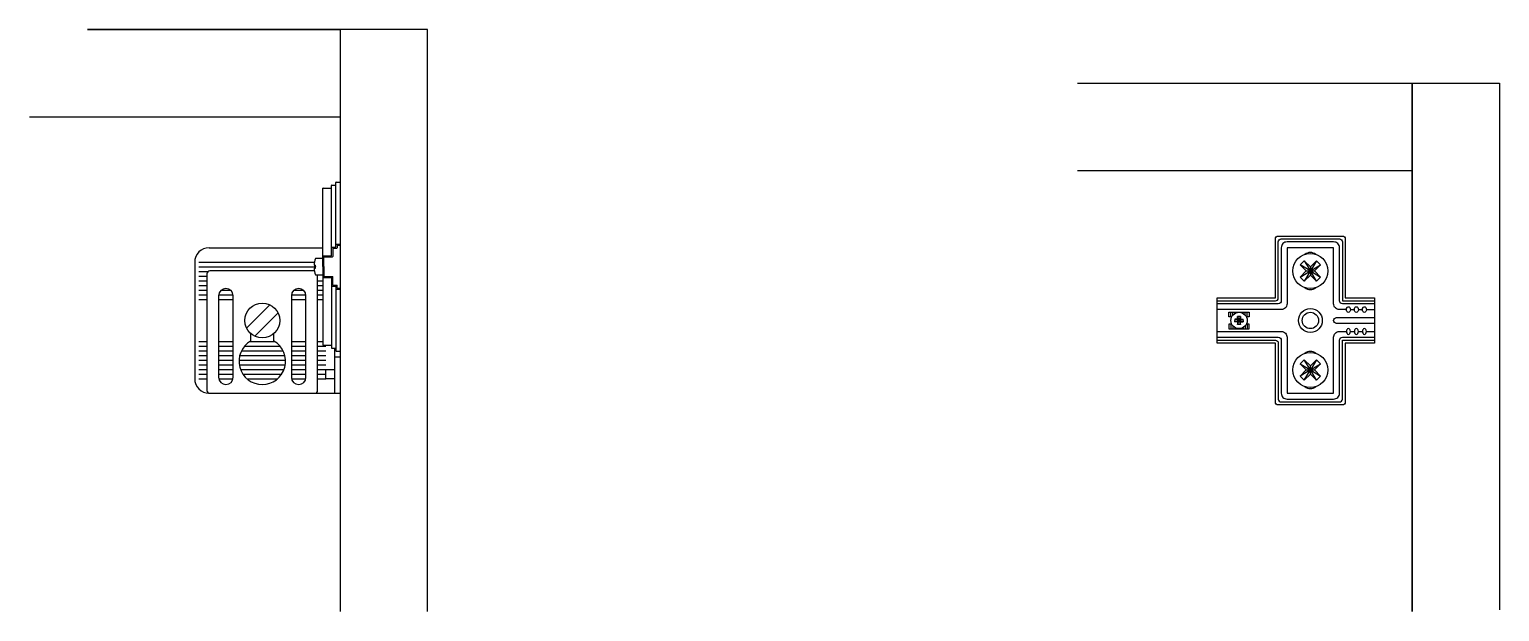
# Model space of a CAD drawing. Header units: millimetres. Extents: x 3026.9 to 3052.1, y 2169.9 to 2179.9.
import ezdxf

# ---------------------------------------------------------------- set-up
doc = ezdxf.new("R2010")
doc.units = ezdxf.units.MM
for name, color, linetype in [('CASSETTI E ANTE', 150, 'Continuous'), ('GIUNZIONI', 3, 'Continuous'), ('STRUTTURA', 7, 'Continuous')]:
    doc.layers.add(name, color=color, linetype=linetype)

msp = doc.modelspace()

# ---------------------------------------------------------------- linework, layer by layer
for p, q in [((3033.719, 2179.901), (3027.88, 2179.901)), ((3032.219, 2179.901), (3032.219, 2169.901)), ((3033.719, 2169.901), (3033.719, 2179.901)), ((3026.88, 2178.401), (3032.219, 2178.401))]:
    msp.add_line(p, q)
at = {"layer": 'CASSETTI E ANTE'}
for p, q in [((3027.88, 2179.901), (3032.219, 2179.901)), ((3032.219, 2179.901), (3032.219, 2169.901)), ((3050.63, 2178.976), (3052.13, 2178.976)), ((3050.63, 2169.901), (3050.63, 2178.976)), ((3052.13, 2178.976), (3052.13, 2169.933))]:
    msp.add_line(p, q, dxfattribs=at)
at = {"layer": 'GIUNZIONI'}
for p, q in [((3031.919, 2175.826), (3031.919, 2177.171)), ((3031.924, 2177.176), (3032.069, 2177.176)), ((3032.069, 2176.018), (3032.069, 2177.221)), ((3032.074, 2177.226), (3032.144, 2177.226)), ((3032.144, 2176.168), (3032.144, 2177.271)), ((3032.149, 2177.276), (3032.219, 2177.276)), ((3029.969, 2176.151), (3031.919, 2176.151)), ((3032.074, 2176.163), (3032.139, 2176.163)), ((3032.089, 2176.138), (3032.089, 2175.998)), ((3032.093, 2176.143), (3032.159, 2176.143)), ((3032.149, 2176.213), (3032.219, 2176.213)), ((3032.164, 2176.188), (3032.164, 2176.148)), ((3032.169, 2176.193), (3032.219, 2176.193)), ((3029.719, 2175.901), (3029.719, 2173.901)), ((3029.792, 2175.901), (3031.776, 2175.901)), ((3029.792, 2175.821), (3031.775, 2175.821)), ((3031.77, 2175.851), (3031.794, 2175.851)), ((3031.77, 2175.801), (3031.794, 2175.801)), ((3031.775, 2175.851), (3031.775, 2175.801)), ((3031.775, 2175.851), (3031.794, 2175.826)), ((3031.794, 2175.826), (3031.775, 2175.801)), ((3031.79, 2175.821), (3031.794, 2175.821)), ((3031.919, 2175.967), (3031.794, 2175.967)), ((3031.794, 2175.801), (3031.794, 2175.851)), ((3031.919, 2175.876), (3031.939, 2175.876)), ((3031.919, 2175.826), (3031.919, 2174.481)), ((3031.924, 2176.013), (3032.064, 2176.013)), ((3031.939, 2175.826), (3031.939, 2175.988)), ((3031.939, 2175.826), (3031.939, 2175.663)), ((3031.944, 2175.993), (3032.084, 2175.993)), ((3048.704, 2175.857), (3048.81, 2175.751)), ((3048.88, 2175.821), (3048.986, 2175.928)), ((3048.951, 2175.751), (3049.057, 2175.857)), ((3029.792, 2175.741), (3029.95, 2175.741)), ((3029.792, 2175.661), (3029.93, 2175.661)), ((3029.792, 2175.581), (3029.93, 2175.581)), ((3031.794, 2175.685), (3031.919, 2175.685)), ((3031.83, 2175.581), (3031.919, 2175.581)), ((3031.919, 2175.776), (3031.939, 2175.776)), ((3031.924, 2175.638), (3032.064, 2175.638)), ((3031.944, 2175.658), (3032.084, 2175.658)), ((3032.069, 2175.633), (3032.069, 2174.431)), ((3032.089, 2175.513), (3032.089, 2175.653)), ((3048.704, 2175.645), (3048.81, 2175.751)), ((3048.774, 2175.574), (3048.88, 2175.68)), ((3029.792, 2175.501), (3029.93, 2175.501)), ((3029.792, 2175.421), (3029.93, 2175.421)), ((3029.792, 2175.341), (3029.93, 2175.341)), ((3030.131, 2175.341), (3030.38, 2175.341)), ((3030.174, 2175.421), (3030.337, 2175.421)), ((3031.381, 2175.341), (3031.63, 2175.341)), ((3031.424, 2175.421), (3031.587, 2175.421)), ((3031.83, 2175.501), (3031.919, 2175.501)), ((3031.83, 2175.421), (3031.919, 2175.421)), ((3031.83, 2175.341), (3031.919, 2175.341)), ((3032.074, 2175.488), (3032.139, 2175.488)), ((3032.093, 2175.508), (3032.159, 2175.508)), ((3032.144, 2175.483), (3032.144, 2174.381)), ((3032.149, 2175.438), (3032.219, 2175.438)), ((3032.164, 2175.463), (3032.164, 2175.503)), ((3032.169, 2175.458), (3032.219, 2175.458)), ((3029.792, 2175.261), (3029.93, 2175.261)), ((3030.13, 2175.261), (3030.38, 2175.261)), ((3030.61, 2174.771), (3031.01, 2175.171)), ((3031.38, 2175.261), (3031.63, 2175.261)), ((3031.83, 2175.261), (3031.919, 2175.261)), ((3047.515, 2174.962), (3047.515, 2175.042)), ((3047.55, 2174.995), (3047.55, 2175.042)), ((3047.585, 2175.023), (3047.585, 2175.042)), ((3047.62, 2175.037), (3047.62, 2175.042)), ((3047.69, 2175.037), (3047.69, 2175.042)), ((3047.725, 2175.023), (3047.725, 2175.042)), ((3047.76, 2174.995), (3047.76, 2175.042)), ((3047.795, 2174.962), (3047.795, 2175.042)), ((3049.568, 2175.088), (3049.637, 2175.088)), ((3049.705, 2175.088), (3049.774, 2175.088)), ((3049.843, 2175.088), (3049.98, 2175.088)), ((3030.751, 2174.63), (3031.151, 2175.03)), ((3047.515, 2174.84), (3047.515, 2174.76)), ((3047.55, 2174.807), (3047.55, 2174.76)), ((3047.585, 2174.926), (3047.585, 2174.901)), ((3047.585, 2174.876), (3047.585, 2174.901)), ((3047.63, 2174.876), (3047.585, 2174.876)), ((3047.63, 2174.926), (3047.63, 2174.971)), ((3047.655, 2174.901), (3047.63, 2174.876)), ((3047.63, 2174.876), (3047.63, 2174.831)), ((3047.655, 2174.901), (3047.68, 2174.971)), ((3047.655, 2174.901), (3047.725, 2174.926)), ((3047.655, 2174.901), (3047.725, 2174.876)), ((3047.68, 2174.971), (3047.68, 2174.926)), ((3047.725, 2174.901), (3047.725, 2174.926)), ((3047.725, 2174.901), (3047.725, 2174.876)), ((3047.76, 2174.807), (3047.76, 2174.76)), ((3047.795, 2174.84), (3047.795, 2174.76)), ((3029.792, 2174.541), (3029.93, 2174.541)), ((3030.13, 2174.541), (3030.38, 2174.541)), ((3030.67, 2174.541), (3031.091, 2174.541)), ((3031.38, 2174.541), (3031.63, 2174.541)), ((3031.83, 2174.541), (3031.919, 2174.541)), ((3047.585, 2174.779), (3047.585, 2174.76)), ((3047.62, 2174.764), (3047.62, 2174.76)), ((3047.69, 2174.764), (3047.69, 2174.76)), ((3047.725, 2174.779), (3047.725, 2174.76)), ((3049.568, 2174.713), (3049.637, 2174.713)), ((3049.705, 2174.713), (3049.774, 2174.713)), ((3049.843, 2174.713), (3049.98, 2174.713)), ((3029.792, 2174.461), (3029.93, 2174.461)), ((3029.792, 2174.381), (3029.93, 2174.381)), ((3029.792, 2174.301), (3029.93, 2174.301)), ((3030.13, 2174.461), (3030.38, 2174.461)), ((3030.13, 2174.381), (3030.38, 2174.381)), ((3030.13, 2174.301), (3030.38, 2174.301)), ((3030.493, 2174.301), (3031.268, 2174.301)), ((3030.523, 2174.381), (3031.238, 2174.381)), ((3030.576, 2174.461), (3031.184, 2174.461)), ((3031.38, 2174.461), (3031.63, 2174.461)), ((3031.38, 2174.381), (3031.63, 2174.381)), ((3031.38, 2174.301), (3031.63, 2174.301)), ((3031.83, 2174.461), (3031.969, 2174.461)), ((3031.83, 2174.381), (3031.969, 2174.381)), ((3031.83, 2174.301), (3031.969, 2174.301)), ((3031.924, 2174.476), (3032.069, 2174.476)), ((3032.074, 2174.426), (3032.144, 2174.426)), ((3032.119, 2174.426), (3032.119, 2173.651)), ((3032.149, 2174.376), (3032.219, 2174.376)), ((3029.792, 2174.221), (3029.93, 2174.221)), ((3029.792, 2174.141), (3029.93, 2174.141)), ((3029.792, 2174.061), (3029.93, 2174.061)), ((3030.13, 2174.221), (3030.38, 2174.221)), ((3030.13, 2174.141), (3030.38, 2174.141)), ((3030.13, 2174.061), (3030.38, 2174.061)), ((3030.481, 2174.221), (3031.28, 2174.221)), ((3030.485, 2174.141), (3031.276, 2174.141)), ((3030.506, 2174.061), (3031.255, 2174.061)), ((3031.38, 2174.221), (3031.63, 2174.221)), ((3031.38, 2174.141), (3031.63, 2174.141)), ((3031.38, 2174.061), (3031.63, 2174.061)), ((3031.83, 2174.221), (3031.969, 2174.221)), ((3031.83, 2174.141), (3031.969, 2174.141)), ((3031.83, 2174.061), (3031.969, 2174.061)), ((3031.969, 2173.901), (3031.969, 2174.061)), ((3031.969, 2174.061), (3032.119, 2174.061)), ((3032.119, 2174.276), (3032.119, 2173.651)), ((3032.119, 2174.276), (3032.219, 2174.276)), ((3048.704, 2174.157), (3048.81, 2174.051)), ((3048.704, 2173.945), (3048.81, 2174.051)), ((3048.774, 2174.228), (3048.88, 2174.121)), ((3048.951, 2174.051), (3049.057, 2173.945)), ((3029.792, 2173.981), (3029.93, 2173.981)), ((3029.792, 2173.901), (3029.93, 2173.901)), ((3030.13, 2173.981), (3030.38, 2173.981)), ((3030.133, 2173.901), (3030.378, 2173.901)), ((3030.546, 2173.981), (3031.214, 2173.981)), ((3030.616, 2173.901), (3031.145, 2173.901)), ((3031.38, 2173.981), (3031.63, 2173.981)), ((3031.383, 2173.901), (3031.628, 2173.901)), ((3031.83, 2173.981), (3031.969, 2173.981)), ((3031.83, 2173.901), (3031.969, 2173.901)), ((3032.119, 2173.901), (3031.969, 2173.901)), ((3048.88, 2173.98), (3048.986, 2173.874)), ((3029.969, 2173.651), (3032.219, 2173.651))]:
    msp.add_line(p, q, dxfattribs=at)
for points in [[(3048.28, 2176.301, -0.414214), (3048.33, 2176.351), (3049.43, 2176.351, -0.414214), (3049.48, 2176.301), (3049.48, 2175.288), (3049.98, 2175.288), (3049.98, 2174.901), (3049.98, 2174.513), (3049.48, 2174.513), (3049.48, 2173.501, -0.414214), (3049.43, 2173.451), (3048.33, 2173.451, -0.414214), (3048.28, 2173.501), (3048.28, 2174.513), (3047.28, 2174.513), (3047.28, 2174.901), (3047.28, 2175.288), (3048.28, 2175.288)], [(3030.38, 2175.326, 1), (3030.13, 2175.326), (3030.13, 2173.926, 1), (3030.38, 2173.926)], [(3031.38, 2173.926, 1), (3031.63, 2173.926), (3031.63, 2175.326, 1), (3031.38, 2175.326)], [(3047.515, 2174.901, -1), (3047.796, 2174.901, -1)], [(3048.676, 2174.901, -1), (3049.085, 2174.901, -1)], [(3048.74, 2174.901, -1), (3049.021, 2174.901, -1)]]:
    msp.add_lwpolyline(points, format="xyb", close=True, dxfattribs=at)
for points in [[(3047.28, 2175.238), (3048.28, 2175.238, 0.414214), (3048.33, 2175.288), (3048.33, 2176.251, -0.414214), (3048.38, 2176.301), (3049.38, 2176.301, -0.414214), (3049.43, 2176.251), (3049.43, 2175.238), (3049.98, 2175.238)], [(3049.98, 2175.188), (3049.43, 2175.188, -0.414214), (3049.38, 2175.238), (3049.38, 2176.151, 0.414214), (3049.28, 2176.251), (3048.48, 2176.251, 0.414214), (3048.38, 2176.151), (3048.38, 2175.238, -0.414214), (3048.33, 2175.188), (3047.28, 2175.188)], [(3049.499, 2175.088), (3049.38, 2175.088, -0.414214), (3049.28, 2175.188), (3049.28, 2176.151), (3048.48, 2176.151), (3048.48, 2175.188, -0.414214), (3048.38, 2175.088), (3047.28, 2175.088)], [(3049.98, 2174.851), (3049.33, 2174.851, -0.414214), (3049.28, 2174.901, -0.414214), (3049.33, 2174.951), (3049.98, 2174.951)], [(3030.68, 2174.677), (3030.68, 2174.547, 3.732051), (3031.08, 2174.547), (3031.08, 2174.677)], [(3047.28, 2174.713), (3048.38, 2174.713, -0.414214), (3048.48, 2174.613), (3048.48, 2173.651), (3049.28, 2173.651), (3049.28, 2174.613, -0.414214), (3049.38, 2174.713), (3049.499, 2174.713)], [(3047.28, 2174.613), (3048.33, 2174.613, -0.414214), (3048.38, 2174.563), (3048.38, 2173.651, 0.414214), (3048.48, 2173.551), (3049.28, 2173.551, 0.414214), (3049.38, 2173.651), (3049.38, 2174.563, -0.414214), (3049.43, 2174.613), (3049.98, 2174.613)], [(3047.28, 2174.563), (3048.28, 2174.563, -0.414214), (3048.33, 2174.513), (3048.33, 2173.551, 0.414214), (3048.38, 2173.501), (3049.38, 2173.501, 0.414214), (3049.43, 2173.551), (3049.43, 2174.563), (3049.98, 2174.563)]]:
    msp.add_lwpolyline(points, format="xyb", dxfattribs=at)
for points in [[(3048.774, 2175.928), (3048.88, 2175.751), (3048.704, 2175.857)], [(3048.986, 2175.928), (3048.88, 2175.751), (3049.057, 2175.857)], [(3048.704, 2175.645), (3048.88, 2175.751), (3048.774, 2175.574)], [(3047.63, 2174.926), (3047.585, 2174.926), (3047.655, 2174.901)], [(3048.704, 2174.157), (3048.88, 2174.051), (3048.774, 2174.228)], [(3048.774, 2173.874), (3048.88, 2174.051), (3048.704, 2173.945)], [(3048.986, 2173.874), (3048.88, 2174.051), (3049.057, 2173.945)]]:
    msp.add_lwpolyline(points, close=True, dxfattribs=at)
for points in [[(3048.774, 2175.928), (3048.88, 2175.821), (3048.88, 2175.68), (3048.986, 2175.574), (3048.88, 2175.751), (3049.057, 2175.645), (3048.986, 2175.574)], [(3029.93, 2175.701), (3029.93, 2173.701)], [(3031.78, 2175.751), (3029.98, 2175.751)], [(3031.83, 2173.701), (3031.83, 2175.685)], [(3048.81, 2175.751), (3048.88, 2175.751), (3048.951, 2175.751), (3049.057, 2175.645)], [(3047.528, 2174.962), (3047.48, 2174.962), (3047.48, 2175.042), (3047.83, 2175.042), (3047.83, 2174.962), (3047.782, 2174.962)], [(3047.528, 2174.84), (3047.48, 2174.84), (3047.48, 2174.76), (3047.83, 2174.76), (3047.83, 2174.84), (3047.782, 2174.84)], [(3047.585, 2174.876), (3047.655, 2174.901), (3047.68, 2174.876), (3047.725, 2174.876)], [(3047.68, 2174.971), (3047.63, 2174.971), (3047.655, 2174.901), (3047.68, 2174.926), (3047.725, 2174.926)], [(3047.68, 2174.831), (3047.63, 2174.831), (3047.655, 2174.901), (3047.68, 2174.831), (3047.68, 2174.876)], [(3048.774, 2173.874), (3048.88, 2173.98), (3048.88, 2174.121), (3048.986, 2174.228), (3048.88, 2174.051), (3049.057, 2174.157), (3048.986, 2174.228)], [(3048.81, 2174.051), (3048.88, 2174.051), (3048.951, 2174.051), (3049.057, 2174.157)], [(3029.98, 2173.651), (3031.78, 2173.651)]]:
    msp.add_lwpolyline(points, dxfattribs=at)
for centre in [(3048.88, 2175.751), (3030.88, 2174.901), (3048.88, 2174.051)]:
    msp.add_circle(centre, 0.3, dxfattribs=at)
for centre, radius, start, end in [((3031.924, 2177.171), 0.005, 90, 180), ((3032.074, 2177.221), 0.005, 90, 180), ((3032.149, 2177.271), 0.005, 90, 180), ((3029.969, 2175.901), 0.25, 90, 180), ((3032.074, 2176.158), 0.005, 90, 180), ((3032.094, 2176.138), 0.005, 85.3931, 180), ((3032.139, 2176.168), 0.005, 270, 0), ((3032.149, 2176.208), 0.005, 90, 180), ((3032.159, 2176.148), 0.005, 270, 0), ((3032.169, 2176.188), 0.005, 90, 180), ((3048.88, 2175.918), 0.15, 51.5014, 128.4986), ((3032.178, 2175.826), 0.409, 159.8576, 176.4936), ((3032.178, 2175.826), 0.409, 183.5064, 200.1424), ((3031.924, 2176.008), 0.005, 90, 180), ((3031.944, 2175.988), 0.005, 90, 180), ((3032.064, 2176.018), 0.005, 270, 0), ((3032.084, 2175.998), 0.005, 270, 0), ((3029.98, 2175.701), 0.05, 90, 180), ((3031.924, 2175.643), 0.005, 180, 270), ((3031.944, 2175.663), 0.005, 180, 270), ((3032.064, 2175.633), 0.005, 0, 90), ((3032.084, 2175.653), 0.005, 0, 90), ((3032.074, 2175.493), 0.005, 180, 270), ((3032.094, 2175.513), 0.005, 180, 274.6069), ((3032.139, 2175.483), 0.005, 0, 90), ((3032.149, 2175.443), 0.005, 180, 270), ((3032.159, 2175.503), 0.005, 0, 90), ((3032.169, 2175.463), 0.005, 180, 270), ((3048.88, 2175.583), 0.15, 231.5014, 308.4986), ((3031.924, 2174.481), 0.005, 180, 270), ((3032.074, 2174.431), 0.005, 180, 270), ((3032.149, 2174.381), 0.005, 180, 270), ((3048.88, 2174.218), 0.15, 51.5014, 128.4986), ((3029.969, 2173.901), 0.25, 180, 270), ((3029.98, 2173.701), 0.05, 180, 270), ((3031.78, 2173.701), 0.05, 270, 0), ((3048.88, 2173.883), 0.15, 231.5014, 308.4986)]:
    msp.add_arc(centre, radius, start, end, dxfattribs=at)
for centre in [(3049.534, 2175.088), (3049.671, 2175.088), (3049.809, 2175.088)]:
    msp.add_ellipse(centre, major_axis=(0, -0.05), ratio=0.6875, dxfattribs=at)
at = {"layer": 'GIUNZIONI', "extrusion": (0, 0, -1)}
for centre in [(3049.534, 2174.713), (3049.671, 2174.713), (3049.809, 2174.713)]:
    msp.add_ellipse(centre, major_axis=(0, 0.05), ratio=0.6875, dxfattribs=at)
at = {"layer": 'STRUTTURA'}
for p, q in [((3044.883, 2178.976), (3050.63, 2178.976)), ((3050.63, 2178.976), (3050.63, 2169.901)), ((3044.88, 2177.476), (3050.63, 2177.476))]:
    msp.add_line(p, q, dxfattribs=at)

doc.saveas('drawing.dxf')
